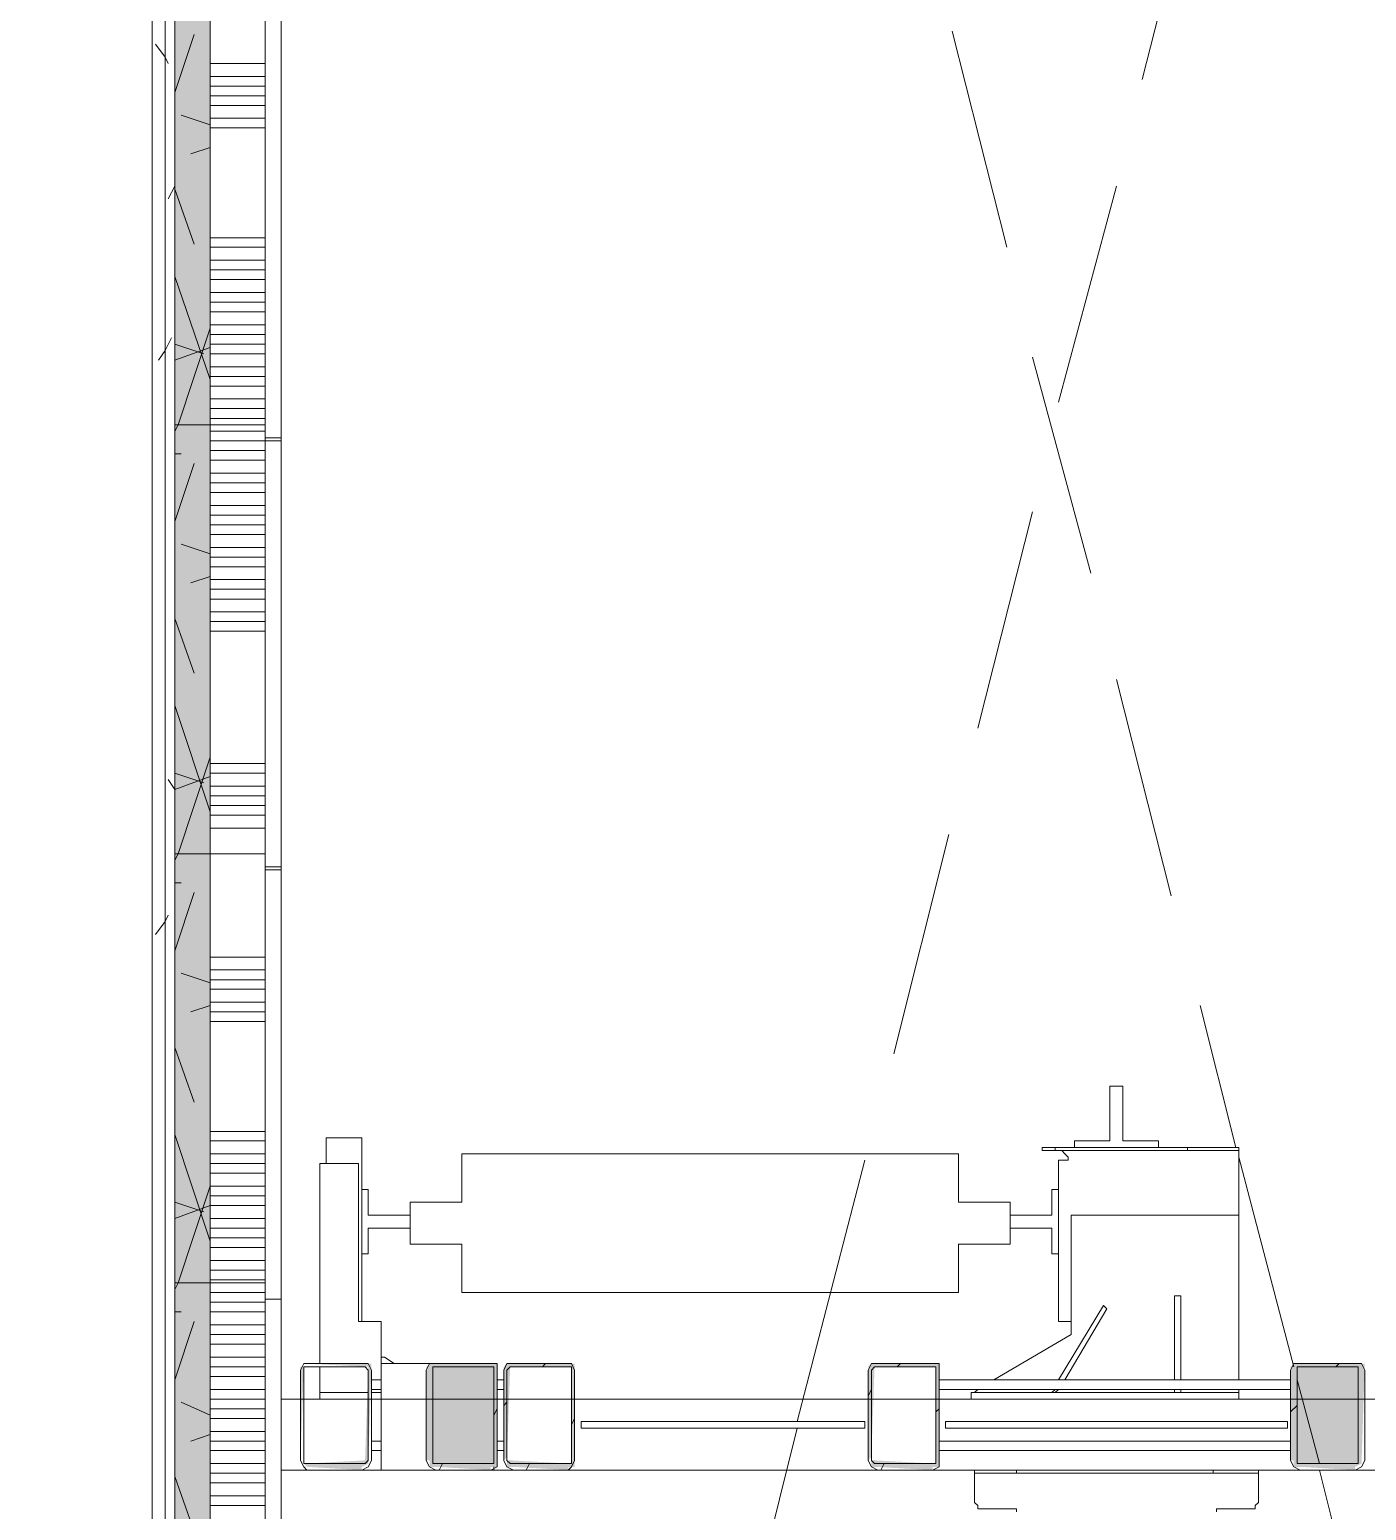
# Model space of a CAD drawing. Header units: metres. Extents: x 98 to 337, y -7 to 53.
# Drawn here: x 135.714 to 137.613, y 28.913 to 31.016 of the extents above; entities that cross this region are included whole.
import ezdxf

# ---------------------------------------------------------------- set-up
doc = ezdxf.new("R2010")
doc.units = ezdxf.units.M
doc.layers.add('PDF_Geometry', color=7, linetype='Continuous', lineweight=0, true_color=0xaaaaaa)
doc.layers.add('PDF_Solid Fills', color=7, linetype='Continuous', lineweight=0, true_color=0xffffff)

msp = doc.modelspace()

# ---------------------------------------------------------------- hatches: boundary and pattern name
at = {"layer": 'PDF_Solid Fills', "lineweight": 0, "transparency": 33554559}
for points in [[(135.9708, 26.1479), (135.9708, 34.8531), (135.9205, 34.8531), (135.9205, 26.0425), (135.9708, 26.0425), (135.9708, 26.1433), (135.9251, 26.1479)], [(135.9708, 26.1479), (135.9708, 34.8531), (135.9205, 34.8531), (135.9205, 26.0425), (135.9708, 26.0425), (135.9708, 26.1433), (135.9251, 26.1479)], [(136.2778, 28.9839), (136.2824, 28.9839), (136.2824, 28.9747), (136.2916, 28.9747), (136.3688, 28.9702), (136.3694, 28.9702), (136.3694, 28.9747), (136.3786, 28.9747), (136.3786, 29.1214), (136.2824, 29.1214), (136.2778, 29.1168)], [(136.3878, 28.9839), (136.3924, 28.9885), (136.397, 29.1168), (136.484, 29.1168), (136.484, 28.9793), (136.397, 28.9839), (136.3924, 28.9839), (136.3924, 28.9747), (136.4016, 28.9747), (136.4788, 28.9702), (136.4795, 28.9702), (136.4795, 28.9747), (136.4886, 28.9747), (136.4886, 29.1214), (136.3924, 29.1214), (136.3878, 29.1168)], [(136.9056, 28.9839), (136.9101, 28.9885), (136.9147, 29.1168), (137.0017, 29.1168), (137.0017, 28.9793), (136.9147, 28.9839), (136.9101, 28.9839), (136.9101, 28.9747), (136.9147, 28.9747), (136.9965, 28.9702), (136.9972, 28.9702), (136.9972, 28.9747), (137.0063, 28.9747), (137.0063, 29.1214), (136.9101, 29.1214), (136.9056, 29.1168)], [(137.5057, 28.9839), (137.5103, 28.9839), (137.5103, 28.9747), (137.5194, 28.9747), (137.5967, 28.9702), (137.5974, 28.9702), (137.5974, 28.9747), (137.6065, 28.9793), (137.6111, 29.1214), (137.5103, 29.1214), (137.5057, 29.1168)]]:
    msp.add_hatch(color=256, dxfattribs=at).paths.add_polyline_path(points)
h = msp.add_hatch(color=256, dxfattribs=at)
h.paths.add_polyline_path([(136.1037, 29.1214), (136.1954, 29.1168), (136.1908, 28.9839), (136.1037, 28.9793), (136.1083, 28.9747), (136.1856, 28.9702), (136.1862, 28.9702), (136.1862, 28.9747), (136.1954, 28.9793), (136.1999, 29.1197), (136.1999, 29.1214)])
h.paths.add_polyline_path([(136.1037, 29.1168), (136.0991, 29.1168), (136.0991, 28.9839)])

# ---------------------------------------------------------------- linework, layer by layer
at = {"layer": 'PDF_Geometry', "lineweight": 0}
for points in [[(135.8884, 34.7523), (135.8884, 26.1433), (135.8884, 25.9783), (135.8884, 25.96), (138.3396, 25.96), (138.3396, 25.5843), (135.3065, 25.5843), (135.3065, 26.8626), (135.334, 26.8626), (135.334, 26.9084), (135.334, 27.11), (135.334, 35.357)], [(138.3625, 25.9921), (138.3396, 25.9921), (138.3396, 25.9783), (138.3396, 25.96), (138.3396, 25.9783), (135.9067, 25.9783), (135.9067, 25.9921), (135.9067, 26.1433), (135.9067, 34.7523), (135.9067, 34.9035), (135.9067, 34.9172), (138.3396, 34.9172), (138.3396, 34.9356)], [(138.3396, 25.9783), (138.3396, 25.9921), (135.9205, 25.9921), (135.9205, 26.0425), (135.9205, 26.1433), (135.9205, 34.7523), (135.9205, 34.8531), (135.9205, 34.9035), (138.3396, 34.9035), (138.3396, 34.9172)], [(138.3396, 26.0425), (137.7119, 26.0425), (137.1025, 26.0425), (136.4932, 26.0425), (135.9708, 26.0425), (135.9708, 26.1203), (135.9708, 26.1433), (135.9708, 26.0425), (135.9251, 26.0425), (135.9205, 26.0425), (135.9205, 34.8531), (135.9708, 34.8531), (135.9708, 34.7523), (135.9708, 34.1154), (135.9708, 34.7523), (135.9708, 34.7752), (136.0487, 34.7752), (136.0487, 34.7523), (136.0487, 34.0971)], [(136.0717, 26.2211), (136.0717, 34.7523), (136.0487, 34.7523), (136.0487, 34.0971), (136.0487, 34.7523), (136.0487, 34.7752), (138.3396, 34.7752), (138.3396, 34.7523), (138.3396, 26.1479)], [(136.0717, 26.2211), (136.0717, 34.7523), (138.2663, 34.7523)], [(135.9708, 34.1109), (135.9708, 33.5015), (135.9708, 32.8921), (135.9708, 32.2827), (135.9708, 31.6734), (135.9708, 31.064), (135.9708, 30.4546), (135.9708, 29.8453), (135.9708, 29.2359), (135.9708, 28.6265), (135.9708, 28.0172), (135.9708, 27.4078)], [(137.295, 30.9449), (137.3729, 31.2519)], [(136.0487, 30.4363), (136.0487, 31.0411)], [(137.0247, 31.0136), (137.1025, 30.7067)], [(135.9708, 30.9678), (136.0487, 30.9678)], [(135.9708, 30.9494), (136.0487, 30.9494)], [(135.9708, 30.9358), (136.0487, 30.9358)], [(135.9708, 30.922), (136.0487, 30.922)], [(135.9708, 30.9082), (136.0487, 30.9082)], [(135.9708, 30.8899), (136.0487, 30.8899)], [(135.9708, 30.8762), (136.0487, 30.8762)], [(137.1759, 30.4867), (137.2583, 30.7937)], [(135.9708, 30.7203), (136.0487, 30.7203)], [(135.9708, 30.7067), (136.0487, 30.7067)], [(135.9708, 30.6883), (136.0487, 30.6883)], [(135.9708, 30.6745), (136.0487, 30.6745)], [(135.9708, 30.6608), (136.0487, 30.6608)], [(135.9708, 30.6425), (136.0487, 30.6425)], [(135.9708, 30.6287), (136.0487, 30.6287)], [(135.9708, 30.615), (136.0487, 30.615)], [(135.9708, 30.5967), (136.0487, 30.5967)], [(135.9708, 30.5829), (136.0487, 30.5829)], [(135.9708, 30.5692), (136.0487, 30.5692)], [(135.9708, 30.5554), (136.0487, 30.5554)], [(135.9708, 30.5371), (136.0487, 30.5371)], [(137.1392, 30.5508), (137.2217, 30.2439)], [(135.9708, 30.5234), (136.0487, 30.5234)], [(135.9708, 30.5097), (136.0487, 30.5097)], [(135.9708, 30.4913), (136.0487, 30.4913)], [(135.9708, 30.4776), (136.0487, 30.4776)], [(135.9708, 30.4638), (136.0487, 30.4638)], [(135.9708, 30.4318), (136.0487, 30.4318)], [(136.0487, 29.827), (136.0487, 30.4318)], [(135.9708, 30.418), (136.0487, 30.418)], [(135.9708, 30.4042), (136.0487, 30.4042)], [(135.9708, 30.3859), (136.0487, 30.3859)], [(135.9708, 30.3722), (136.0487, 30.3722)], [(135.9708, 30.3584), (136.0487, 30.3584)], [(135.9708, 30.3401), (136.0487, 30.3401)], [(135.9708, 30.3264), (136.0487, 30.3264)], [(137.0613, 30.024), (137.1392, 30.331)], [(135.9708, 30.3126), (136.0487, 30.3126)], [(135.9708, 30.2989), (136.0487, 30.2989)], [(135.9708, 30.2805), (136.0487, 30.2805)], [(135.9708, 30.2668), (136.0487, 30.2668)], [(135.9708, 30.253), (136.0487, 30.253)], [(135.9708, 30.2348), (136.0487, 30.2348)], [(135.9708, 30.221), (136.0487, 30.221)], [(135.9708, 30.2072), (136.0487, 30.2072)], [(135.9708, 30.1889), (136.0487, 30.1889)], [(135.9708, 30.1751), (136.0487, 30.1751)], [(135.9708, 30.1614), (136.0487, 30.1614)], [(137.2583, 30.0927), (137.3362, 29.7857)], [(135.9708, 29.9736), (136.0487, 29.9736)], [(135.9708, 29.9599), (136.0487, 29.9599)], [(135.9708, 29.9415), (136.0487, 29.9415)], [(135.9708, 29.9278), (136.0487, 29.9278)], [(135.9708, 29.914), (136.0487, 29.914)], [(135.9708, 29.9002), (136.0487, 29.9002)], [(135.9708, 29.8819), (136.0487, 29.8819)], [(136.9422, 29.5612), (137.0201, 29.8728)], [(136.0487, 29.2176), (136.0487, 29.8224)], [(135.9708, 29.6987), (136.0487, 29.6987)], [(135.9708, 29.6804), (136.0487, 29.6804)], [(135.9708, 29.6666), (136.0487, 29.6666)], [(135.9708, 29.6529), (136.0487, 29.6529)], [(135.9708, 29.6345), (136.0487, 29.6345)], [(135.9708, 29.6207), (136.0487, 29.6207)], [(137.3774, 29.6299), (137.4278, 29.4283)], [(135.9708, 29.607), (136.0487, 29.607)], [(135.9708, 29.4512), (136.0487, 29.4512)], [(135.9708, 29.4375), (136.0487, 29.4375)], [(136.1862, 29.1809), (136.1862, 29.4421)], [(137.3453, 29.4283), (137.3591, 29.4283), (137.4324, 29.4283), (137.3591, 29.4283), (137.1713, 29.4283), (137.1529, 29.4283), (137.1529, 29.4238), (137.1713, 29.4238), (137.3591, 29.4238), (137.4324, 29.4238), (137.4324, 29.4283), (137.4232, 29.4283), (137.3591, 29.4283), (137.3453, 29.4283), (137.3591, 29.4283), (137.4232, 29.4283), (137.4324, 29.4283), (137.4324, 29.4238), (137.4324, 29.4192), (137.4324, 29.4146), (137.4324, 29.4238), (137.4324, 29.4283), (137.4324, 29.4238), (137.4324, 29.4146), (137.4324, 29.1809), (137.4324, 29.4146), (137.5103, 29.1168)], [(137.1896, 29.4101), (137.1896, 29.4146), (137.185, 29.4192), (137.1805, 29.4238), (137.1713, 29.4238), (137.1529, 29.4238), (137.1529, 29.4283), (137.1713, 29.4283), (137.1713, 29.4238)], [(137.4324, 29.4146), (137.4324, 29.4192), (137.4324, 29.4238), (137.4232, 29.4238), (137.3591, 29.4238), (137.2996, 29.4238), (137.24, 29.4238), (137.1805, 29.4238), (137.185, 29.4192), (137.1896, 29.4146)], [(137.3591, 29.4238), (137.3591, 29.4283)], [(135.9708, 29.4192), (136.0487, 29.4192)], [(135.9708, 29.4055), (136.0487, 29.4055)], [(136.1312, 29.4055), (136.1358, 29.4055), (136.1403, 29.4055), (136.1816, 29.4055), (136.1403, 29.4055), (136.1358, 29.4055), (136.1312, 29.4055), (136.1267, 29.4055)], [(136.2137, 29.0801), (136.2, 29.0801), (136.2137, 29.0801), (136.2137, 29.0847), (136.2, 29.0847), (136.2, 29.0985), (136.2137, 29.0985), (136.2137, 29.1809), (136.1816, 29.1809), (136.1816, 29.4055), (136.1816, 29.1809), (136.2137, 29.1809), (136.2137, 29.1306)], [(136.8047, 29.0389), (136.901, 29.4101)], [(135.9708, 29.3917), (136.0487, 29.3917)], [(135.9708, 29.3734), (136.0487, 29.3734)], [(135.9708, 29.3596), (136.0487, 29.3596)], [(135.9708, 29.3458), (136.0487, 29.3458)], [(135.9708, 29.3276), (136.0487, 29.3276)], [(137.4324, 29.3321), (137.1941, 29.3321), (137.1941, 29.1626), (137.0842, 29.0985)], [(137.5057, 29.0985), (137.4324, 29.0985), (137.4324, 29.3321), (137.4324, 29.0985)], [(135.9708, 29.3138), (136.0487, 29.3138)], [(135.9708, 29.3), (136.0487, 29.3)], [(135.9708, 29.2863), (136.0487, 29.2863)], [(137.1941, 29.1809), (137.1896, 29.1809), (137.185, 29.1809), (137.1805, 29.1809), (137.1759, 29.1809), (137.1759, 29.2772), (137.1759, 29.1809), (137.1805, 29.1809), (137.185, 29.1809), (137.1896, 29.1809), (137.1941, 29.1809), (137.1941, 29.1626), (137.0842, 29.0985), (137.0063, 29.0985)], [(135.9708, 29.268), (136.0487, 29.268)], [(135.9708, 29.2542), (136.0487, 29.2542)], [(135.9708, 29.2405), (136.0487, 29.2405)], [(135.9708, 29.2222), (136.0487, 29.2222)], [(136.0487, 29.2222), (136.0487, 29.2268)], [(136.0487, 28.6082), (136.0487, 29.213)], [(137.3408, 29.0985), (137.3408, 29.2176), (137.3499, 29.2176), (137.3499, 29.0985)], [(135.9708, 29.2084), (136.0487, 29.2084)], [(135.9708, 29.1947), (136.0487, 29.1947)], [(137.1759, 29.0985), (137.24, 29.2038), (137.2445, 29.1992), (137.185, 29.0985)], [(135.9708, 29.1626), (136.0487, 29.1626)], [(135.9708, 29.1489), (136.0487, 29.1489)], [(135.9708, 29.1306), (136.0487, 29.1306)], [(136.232, 29.1214), (136.2183, 29.1306), (136.2137, 29.1306), (136.2183, 29.1306), (136.232, 29.1214), (136.2183, 29.1306), (136.2137, 29.1306), (136.2183, 29.1306), (136.232, 29.1214), (136.374, 29.1214), (136.232, 29.1214), (136.374, 29.1214), (136.2137, 29.1214)], [(135.9708, 29.1168), (136.0487, 29.1168)], [(136.2137, 28.9747), (136.2137, 28.9793), (136.2137, 28.9839), (136.2137, 29.1122), (136.2137, 29.1168), (136.2137, 29.1214), (136.2137, 29.1168), (136.2137, 29.1122), (136.2137, 28.9839), (136.2137, 28.9793), (136.2137, 28.9747), (136.2137, 28.9702), (136.374, 28.9702), (136.374, 28.9747)], [(136.4428, 29.1168), (136.4474, 29.1214)], [(136.9468, 29.1168), (136.9514, 29.1214)], [(137.5699, 29.1168), (137.5745, 29.1214)], [(135.9708, 29.1031), (136.0487, 29.1031)], [(137.5149, 29.0985), (137.547, 28.9793)], [(135.9708, 29.0847), (136.0487, 29.0847)], [(135.9708, 29.0709), (136.0487, 29.0709)], [(136.1267, 29.0801), (136.1954, 29.0801), (136.1633, 29.0801)], [(136.1679, 29.0801), (136.1449, 29.0801), (136.1403, 29.0801), (136.1358, 29.0801), (136.1312, 29.0801)], [(136.1679, 29.0801), (136.1725, 29.0801), (136.1679, 29.0801)], [(136.1679, 29.0709), (136.1725, 29.0709), (136.1679, 29.0709)], [(136.1679, 29.0709), (136.1725, 29.0709), (136.1679, 29.0709)], [(136.2137, 29.0114), (136.2137, 29.0709)], [(136.2137, 29.0114), (136.2137, 29.0709)], [(136.3878, 29.0618), (136.3924, 29.0664)], [(136.9056, 29.0755), (136.9101, 29.0847)], [(137.0063, 29.0847), (137.0659, 29.0847), (137.0613, 29.0847), (137.0567, 29.0801)], [(137.5057, 29.0847), (137.4324, 29.0847), (137.4324, 29.0801), (137.4324, 29.0709), (137.4324, 29.0801), (137.0521, 29.0801), (137.0567, 29.0801), (137.0613, 29.0847), (137.0659, 29.0847), (137.0613, 29.0847), (137.0567, 29.0801), (137.0521, 29.0801), (137.0567, 29.0801), (137.0613, 29.0847), (137.0659, 29.0847)], [(137.0888, 29.0801), (137.1301, 29.0801)], [(137.1759, 29.0847), (137.1713, 29.0801), (137.1667, 29.0801), (137.1713, 29.0847)], [(137.3453, 29.0801), (137.3408, 29.0801), (137.3408, 29.0847)], [(137.3499, 29.0847), (137.3499, 29.0801)], [(137.4004, 29.0801), (137.3958, 29.0801), (137.4004, 29.0801)], [(137.4004, 29.0709), (137.3958, 29.0709), (137.4004, 29.0709)], [(137.4004, 29.0709), (137.3958, 29.0709), (137.4004, 29.0709)], [(135.9708, 29.0572), (136.0487, 29.0572)], [(135.9708, 29.0435), (136.0487, 29.0435)], [(136.374, 29.0481), (136.3786, 29.0572)], [(136.484, 29.0343), (136.4886, 29.0435)], [(137.0017, 29.0527), (137.0063, 29.0572)], [(137.5057, 29.0527), (137.5149, 29.0618)], [(135.9708, 29.0251), (136.0487, 29.0251)], [(136.5161, 29.0389), (136.4978, 29.0389), (136.5161, 29.0389)], [(136.7544, 28.8281), (136.8047, 29.0297)], [(136.901, 29.0389), (136.8826, 29.0389), (136.901, 29.0389)], [(137.0338, 29.0389), (137.0155, 29.0389), (137.0338, 29.0389)], [(137.5012, 29.0389), (137.4828, 29.0389), (137.5012, 29.0389)], [(135.9708, 29.0114), (136.0487, 29.0114)], [(136.2, 28.9977), (136.2, 29.0114), (136.2137, 29.0114), (136.2, 29.0114)], [(137.5057, 29.0114), (137.0063, 29.0114)], [(135.9708, 28.9977), (136.0487, 28.9977)], [(136.2137, 28.9839), (136.2137, 28.9793), (136.2137, 28.9747), (136.2137, 28.9793), (136.2137, 28.9839), (136.2137, 28.9977)], [(136.2137, 28.9839), (136.2137, 28.9977)], [(136.2137, 28.9839), (136.2137, 28.9793), (136.2137, 28.9747), (136.2137, 28.9793), (136.2137, 28.9839), (136.2137, 28.9977)], [(136.2137, 28.9839), (136.2137, 28.9977)], [(137.0063, 28.9977), (137.5057, 28.9977)], [(135.9708, 28.9793), (136.0487, 28.9793)], [(135.9708, 28.9656), (136.0487, 28.9656)], [(136.2137, 28.9702), (136.374, 28.9702)], [(136.2962, 28.9702), (136.3008, 28.9793)], [(136.4198, 28.9702), (136.4244, 28.9793)], [(136.9238, 28.9702), (136.9284, 28.9793)], [(137.1117, 28.9152), (137.0659, 28.9152), (137.0613, 28.9152), (137.0613, 28.9198), (137.0567, 28.9243), (137.0567, 28.961), (137.0567, 28.9656), (137.0567, 28.9702), (137.0567, 28.9656), (137.0567, 28.9702), (137.0567, 28.9656), (137.0567, 28.961)], [(137.1163, 28.9106), (137.1163, 28.9152), (137.1117, 28.9152), (137.0659, 28.9152), (137.0613, 28.9152), (137.0613, 28.9198), (137.0567, 28.9243), (137.0567, 28.961), (137.0567, 28.9656), (137.0613, 28.9656), (137.0659, 28.9656), (137.1117, 28.9656), (137.1163, 28.9656), (137.1209, 28.9656), (137.1255, 28.9656), (137.3912, 28.9656), (137.3958, 28.9656), (137.4004, 28.9656), (137.405, 28.9656), (137.4508, 28.9656), (137.4554, 28.9656), (137.4599, 28.9656), (137.4599, 28.961), (137.4599, 28.9243), (137.4554, 28.9198), (137.4554, 28.9152), (137.4508, 28.9152), (137.405, 28.9152), (137.4004, 28.9152), (137.4004, 28.9106)], [(137.1071, 28.9656), (137.0796, 28.9656)], [(137.1117, 28.9702), (137.1163, 28.9702), (137.1117, 28.9702)], [(137.1117, 28.9702), (137.1163, 28.9702), (137.1117, 28.9702)], [(137.1117, 28.9656), (137.1163, 28.9656), (137.1117, 28.9656)], [(137.405, 28.9702), (137.4004, 28.9702), (137.405, 28.9702)], [(137.405, 28.9702), (137.4004, 28.9702), (137.405, 28.9702)], [(137.405, 28.9656), (137.4004, 28.9656), (137.405, 28.9656)], [(137.4599, 28.961), (137.4599, 28.9656), (137.4599, 28.9702), (137.4599, 28.9656), (137.4599, 28.9702), (137.4599, 28.9656), (137.4599, 28.961), (137.4599, 28.9243), (137.4554, 28.9198), (137.4554, 28.9152), (137.4508, 28.9152), (137.405, 28.9152)], [(137.437, 28.9656), (137.4095, 28.9656)], [(137.547, 28.9702), (137.5882, 28.8052)], [(135.9708, 28.9519), (136.0487, 28.9519)], [(135.9708, 28.9335), (136.0487, 28.9335)], [(135.9708, 28.9198), (136.0487, 28.9198)]]:
    msp.add_lwpolyline(points, dxfattribs=at)
for points in [[(135.9067, 25.9783), (135.9067, 34.9172), (135.8884, 34.9172), (135.8884, 25.9783)], [(135.9067, 34.9035), (135.9067, 25.9921), (135.9205, 25.9921), (135.9205, 34.9035)], [(135.9708, 34.1109), (135.9708, 33.5015), (135.9708, 32.8921), (135.9708, 32.2827), (135.9708, 31.6734), (135.9708, 31.064), (135.9708, 30.4546), (135.9708, 29.8453), (135.9708, 29.2359), (135.9708, 28.6265), (135.9708, 28.0172), (135.9708, 27.4078), (135.9708, 28.0172), (135.9708, 28.6265), (135.9708, 29.2359), (135.9708, 29.8453), (135.9708, 30.4546), (135.9708, 31.064), (135.9708, 31.6734), (135.9708, 32.2827), (135.9708, 32.8921), (135.9708, 33.5015)], [(138.2617, 31.7696), (138.2617, 29.0709), (136.0717, 29.0709), (136.0717, 31.7696), (138.2617, 31.7696), (138.2617, 29.0709), (136.0717, 29.0709), (136.0717, 31.7696)], [(136.0487, 30.4363), (136.0487, 31.0411)], [(135.9479, 31.009), (135.9205, 30.9266)], [(135.893, 30.9953), (135.9067, 30.977), (135.9113, 30.9678), (135.9067, 30.977)], [(135.9297, 30.8945), (135.9708, 30.8808)], [(135.9708, 30.8487), (135.9434, 30.8395)], [(135.9113, 30.7754), (135.9205, 30.7937)], [(135.9205, 30.7891), (135.9479, 30.7112)], [(135.9205, 30.6654), (135.9708, 30.5188)], [(135.8976, 30.5463), (135.9067, 30.56), (135.9159, 30.5783), (135.9067, 30.56)], [(135.9708, 30.5921), (135.9251, 30.4546), (135.9205, 30.4454), (135.9251, 30.4546)], [(135.9205, 30.5692), (135.9617, 30.5554)], [(135.9708, 30.5646), (135.9205, 30.5463)], [(136.0487, 30.4134), (136.0487, 30.4318), (136.0717, 30.4318), (136.0717, 30.4363), (136.0717, 30.4546), (136.0717, 30.4134), (136.0717, 30.418), (136.0717, 30.4134), (136.0717, 30.4546), (136.0717, 30.4363), (136.0487, 30.4363), (136.0487, 30.4546), (135.9251, 30.4546), (135.9205, 30.4546), (135.9205, 30.4134), (135.9251, 30.4134), (135.9297, 30.4134), (135.9251, 30.4134), (135.9205, 30.4134), (135.9205, 30.4546), (136.0487, 30.4546)], [(136.0487, 30.4454), (135.9708, 30.4454)], [(136.0487, 29.827), (136.0487, 30.4318)], [(135.9479, 30.3996), (135.9205, 30.3172)], [(135.9297, 30.2851), (135.9708, 30.2714)], [(135.9708, 30.2393), (135.9434, 30.2302)], [(135.9205, 30.1797), (135.9479, 30.1019)], [(135.9205, 30.0561), (135.9708, 29.9048)], [(135.9708, 29.9827), (135.9251, 29.8453), (135.9205, 29.8361), (135.9251, 29.8453)], [(135.9113, 29.9507), (135.9205, 29.9369)], [(135.9205, 29.9599), (135.9617, 29.9461)], [(135.9708, 29.9553), (135.9205, 29.9369)], [(136.0487, 29.804), (136.0487, 29.8224), (136.0717, 29.8224), (136.0717, 29.827), (136.0717, 29.8407), (136.0717, 29.8453), (136.0717, 29.8407), (136.0717, 29.804), (136.0717, 29.8086), (136.0717, 29.804), (136.0717, 29.8453), (136.0717, 29.827), (136.0487, 29.827), (136.0487, 29.8453), (135.9251, 29.8453), (135.9205, 29.8453), (135.9205, 29.804), (135.9251, 29.804), (135.9297, 29.804), (135.9251, 29.804), (135.9205, 29.804), (135.9205, 29.8453), (136.0487, 29.8453)], [(136.0487, 29.2176), (136.0487, 29.8224)], [(135.9479, 29.7903), (135.9205, 29.7078)], [(135.893, 29.7307), (135.9067, 29.7491), (135.9113, 29.7582), (135.9067, 29.7491)], [(135.9297, 29.6758), (135.9708, 29.662)], [(135.9708, 29.6299), (135.9434, 29.6207)], [(135.9205, 29.5704), (135.9479, 29.4925)], [(137.2675, 29.5154), (137.2491, 29.5154), (137.2491, 29.4375), (137.1987, 29.4375), (137.1987, 29.4283), (137.3179, 29.4283), (137.3179, 29.4375), (137.2675, 29.4375)], [(135.9205, 29.4467), (135.9708, 29.2954)], [(136.1358, 29.4055), (136.1358, 29.4421), (136.1725, 29.4421), (136.177, 29.4421), (136.1816, 29.4421), (136.1862, 29.4421), (136.1816, 29.4421), (136.177, 29.4421), (136.1725, 29.4421), (136.1358, 29.4421)], [(136.1267, 29.1214), (136.1267, 29.4055)], [(137.0338, 29.3504), (137.0338, 29.4192), (136.3282, 29.4192), (136.3282, 29.3504), (136.2549, 29.3504), (136.2549, 29.2909), (136.3282, 29.2909), (136.3282, 29.2222), (137.0338, 29.2222), (137.0338, 29.2909), (137.1071, 29.2909), (137.1071, 29.3504)], [(137.1896, 29.4101), (137.185, 29.4101), (137.1805, 29.4101), (137.1759, 29.4101), (137.1759, 29.3688), (137.1759, 29.4101), (137.1805, 29.4101), (137.185, 29.4101)], [(135.9708, 29.3734), (135.9251, 29.2359), (135.9205, 29.2268), (135.9251, 29.2359)], [(136.2549, 29.3321), (136.1954, 29.3321), (136.1954, 29.3688), (136.1862, 29.3688), (136.1862, 29.2772), (136.1954, 29.2772), (136.1954, 29.3138), (136.2549, 29.3138)], [(137.1071, 29.3138), (137.1667, 29.3138), (137.1667, 29.2772), (137.1759, 29.2772), (137.1759, 29.3688), (137.1667, 29.3688), (137.1667, 29.3321), (137.1071, 29.3321)], [(135.9205, 29.3504), (135.9617, 29.3367)], [(135.9708, 29.3458), (135.9205, 29.3276)], [(136.0487, 29.1947), (136.0487, 29.213), (136.0717, 29.213), (136.0717, 29.2176), (136.0717, 29.2314), (136.0717, 29.1947), (136.0717, 29.1992), (136.0717, 29.1947), (136.0717, 29.2359), (136.0717, 29.2176), (136.0717, 29.213), (136.0487, 29.213), (136.0487, 29.2359), (135.9251, 29.2359), (135.9205, 29.2359), (135.9205, 29.1947), (135.9251, 29.1947), (135.9297, 29.1947), (135.9251, 29.1947), (135.9205, 29.1947), (135.9205, 29.2359), (136.0487, 29.2359)], [(136.0487, 28.6082), (136.0487, 29.213)], [(135.9479, 29.1809), (135.9205, 29.0985)], [(136.0487, 29.1763), (135.9708, 29.1763)], [(136.1862, 29.1809), (136.2137, 29.1809), (136.2137, 29.1306), (136.2137, 29.1809)], [(136.0991, 28.9839), (136.1037, 28.9747), (136.1083, 28.9702), (136.1862, 28.9702), (136.1954, 28.9747), (136.2, 28.9839), (136.2, 29.1122), (136.1954, 29.1214), (136.1862, 29.1214), (136.1083, 29.1214), (136.1037, 29.1214), (136.0991, 29.1122)], [(136.1862, 28.9793), (136.1083, 28.9793), (136.1037, 28.9793), (136.1037, 28.9839), (136.1037, 29.1122), (136.1037, 29.1168), (136.1083, 29.1168), (136.1862, 29.1168), (136.1908, 29.1168), (136.1954, 29.1122), (136.1954, 28.9839), (136.1908, 28.9793)], [(136.1267, 29.0801), (136.1267, 29.1168), (136.1267, 29.0801), (136.1267, 29.0709), (136.1954, 29.0709), (136.1267, 29.0709)], [(136.3786, 29.1122), (136.3786, 29.1214), (136.3694, 29.1214), (136.2916, 29.1214), (136.2824, 29.1214), (136.2778, 29.1122), (136.2778, 28.9839), (136.2824, 28.9747), (136.2916, 28.9702), (136.3694, 28.9702), (136.3786, 28.9747), (136.3786, 28.9839)], [(136.2916, 29.1168), (136.3694, 29.1168), (136.374, 29.1168), (136.374, 29.1122), (136.374, 28.9839), (136.374, 28.9793), (136.3694, 28.9793), (136.2916, 28.9793), (136.287, 28.9793), (136.287, 28.9839), (136.287, 29.1122), (136.287, 29.1168)], [(136.3694, 29.1214), (136.2916, 29.1214)], [(136.3786, 29.1122), (136.3786, 29.1168), (136.3786, 29.1122), (136.3786, 29.0985)], [(136.3878, 28.9839), (136.3924, 28.9747), (136.4016, 28.9702), (136.4795, 28.9702), (136.484, 28.9747), (136.4886, 28.9839), (136.4886, 29.1122), (136.484, 29.1214), (136.4795, 29.1214), (136.4016, 29.1214), (136.3924, 29.1214), (136.3878, 29.1122)], [(136.4795, 28.9793), (136.4016, 28.9793), (136.397, 28.9793), (136.3924, 28.9839), (136.3924, 29.1122), (136.397, 29.1168), (136.4016, 29.1168), (136.4795, 29.1168), (136.484, 29.1168), (136.484, 29.1122), (136.484, 28.9839), (136.484, 28.9793)], [(136.9056, 28.9839), (136.9101, 28.9747), (136.9192, 28.9702), (136.9972, 28.9702), (137.0063, 28.9747), (137.0063, 28.9839), (137.0063, 29.1122), (137.0063, 29.1214), (136.9972, 29.1214), (136.9192, 29.1214), (136.9101, 29.1214), (136.9056, 29.1122)], [(136.9972, 28.9793), (136.9192, 28.9793), (136.9147, 28.9793), (136.9101, 28.9839), (136.9101, 29.1122), (136.9147, 29.1168), (136.9192, 29.1168), (136.9972, 29.1168), (137.0017, 29.1168), (137.0017, 29.1122), (137.0017, 28.9839), (137.0017, 28.9793)], [(137.5057, 28.9839), (137.5103, 28.9747), (137.5194, 28.9702), (137.5974, 28.9702), (137.6065, 28.9747), (137.6111, 28.9839), (137.6111, 29.1122), (137.6065, 29.1214), (137.5974, 29.1214), (137.5194, 29.1214), (137.5103, 29.1214), (137.5057, 29.1122)], [(137.5974, 28.9793), (137.5194, 28.9793), (137.5149, 28.9793), (137.5149, 28.9839), (137.5149, 29.1122), (137.5149, 29.1168), (137.5194, 29.1168), (137.5974, 29.1168), (137.6019, 29.1168), (137.6019, 29.1122), (137.6019, 28.9839), (137.6019, 28.9793)], [(136.3786, 29.0985), (136.3878, 29.0985)], [(137.0063, 29.0847), (137.5057, 29.0847), (137.5057, 29.0985), (137.0063, 29.0985)], [(135.9297, 29.0664), (135.9708, 29.0481)], [(136.1679, 29.0709), (136.1449, 29.0709)], [(136.2, 29.0709), (136.2137, 29.0709)], [(136.2137, 29.0709), (136.2137, 29.0114)], [(136.2137, 29.0709), (136.2137, 29.0114)], [(136.3878, 29.0847), (136.3786, 29.0847)], [(136.3786, 29.0114), (136.3786, 29.0847)], [(137.4324, 29.0709), (137.0521, 29.0709), (137.0521, 29.0801), (137.0521, 29.0755), (137.0521, 29.0801), (137.0521, 29.0709)], [(137.0888, 29.0709), (137.1301, 29.0709)], [(137.4324, 29.0847), (137.4324, 29.0801), (137.4324, 29.0755), (137.4324, 29.0801)], [(136.901, 29.0389), (136.4978, 29.0389), (136.4978, 29.0297), (136.901, 29.0297)], [(137.5012, 29.0389), (137.0155, 29.0389), (137.0155, 29.0297), (137.5012, 29.0297)], [(137.5012, 29.0389), (137.5012, 29.0297), (137.0155, 29.0297), (137.0155, 29.0389)], [(137.5012, 29.0389), (137.5012, 29.0297), (137.0155, 29.0297), (137.0155, 29.0389)], [(137.0338, 29.0389), (137.0155, 29.0389)], [(137.5012, 29.0389), (137.4828, 29.0389)], [(135.9708, 29.0205), (135.9434, 29.0114)], [(136.3786, 29.0114), (136.3878, 29.0114)], [(137.0063, 28.9977), (137.5057, 28.9977), (137.5057, 29.0114), (137.0063, 29.0114)], [(136.2137, 28.9977), (136.2, 28.9977)], [(136.2137, 28.9977), (136.2137, 28.9839), (136.2137, 28.9793), (136.2137, 28.9747), (136.2137, 28.9793), (136.2137, 28.9839)], [(136.3878, 28.9977), (136.3786, 28.9977)], [(136.3786, 28.9839), (136.3786, 28.9977), (136.3786, 28.9839), (136.3786, 28.9793)], [(135.9205, 28.961), (135.9479, 28.8831)], [(138.2617, 28.9702), (138.2617, 26.2715), (136.0717, 26.2715), (136.0717, 28.9702), (138.2617, 28.9702), (138.2617, 26.2715), (136.0717, 26.2715), (136.0717, 28.9702)], [(136.374, 28.9702), (136.2137, 28.9702)], [(136.2916, 28.9702), (136.3694, 28.9702)], [(137.4599, 28.9702), (137.4554, 28.9702), (137.4508, 28.9702), (137.405, 28.9702), (137.4004, 28.9702), (137.3958, 28.9702), (137.3912, 28.9702), (137.1255, 28.9702), (137.1209, 28.9702), (137.1163, 28.9702), (137.1117, 28.9702), (137.0659, 28.9702), (137.0613, 28.9702), (137.0567, 28.9702), (137.0613, 28.9702), (137.0659, 28.9702), (137.1117, 28.9702), (137.1163, 28.9702), (137.1209, 28.9702), (137.1255, 28.9702), (137.3912, 28.9702), (137.3958, 28.9702), (137.4004, 28.9702), (137.405, 28.9702), (137.4508, 28.9702), (137.4554, 28.9702)], [(137.1071, 28.9702), (137.0796, 28.9702)], [(137.1163, 28.9656), (137.1163, 28.9702)], [(137.3958, 28.9702), (137.3958, 28.9656)], [(137.437, 28.9702), (137.4095, 28.9702)]]:
    msp.add_lwpolyline(points, close=True, dxfattribs=at)

doc.saveas('drawing.dxf')
